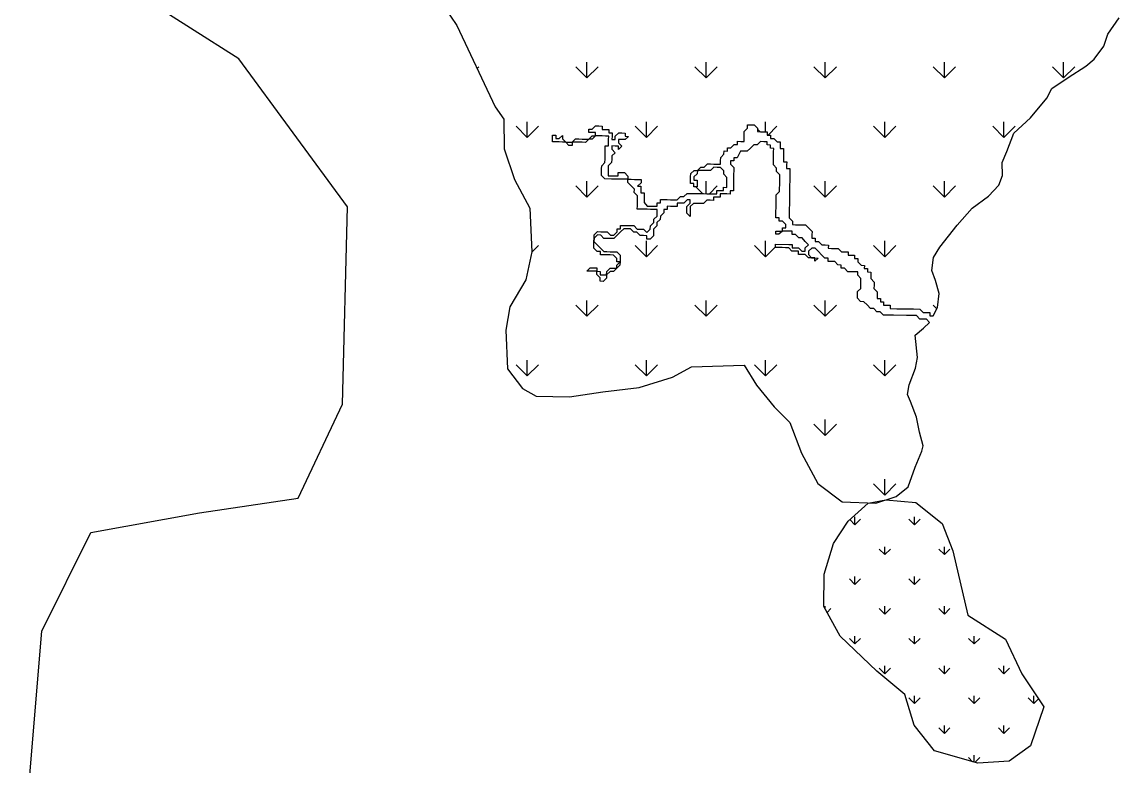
# Model space of a CAD drawing. Header units: metres. Extents: x 266585 to 279238, y 2117616 to 2127268.
# Drawn here: x 266787 to 268110, y 2124186 to 2125083 of the extents above; entities that cross this region are included whole.
import ezdxf

# ---------------------------------------------------------------- set-up
doc = ezdxf.new("R2010")
doc.units = ezdxf.units.M
doc.layers.add('MANGROOVES', color=112, linetype='Continuous')
doc.layers.add('village', color=3, linetype='Continuous')

msp = doc.modelspace()

# ---------------------------------------------------------------- linework, layer by layer
at = {"layer": 'MANGROOVES'}
for p, q in [((267269.1, 2125141.5), (267311.1, 2125079.1)), ((268096.3, 2125068.7), (268109.6, 2125088.5)), ((267311.1, 2125079.1), (267357.4, 2124981.3)), ((268091.3, 2125054.2), (268096.3, 2125068.7)), ((268079.8, 2125038.4), (268091.3, 2125054.2)), ((268048.3, 2125016.4), (268069.4, 2125030.3)), ((268069.4, 2125030.3), (268079.8, 2125038.4)), ((268028.4, 2125003.1), (268048.3, 2125016.4)), ((268022.5, 2124991.7), (268028.4, 2125003.1)), ((268002.8, 2124967.7), (268022.5, 2124991.7)), ((267357.4, 2124981.3), (267368, 2124966.4)), ((267368, 2124966.4), (267368.4, 2124930.4)), ((267982.7, 2124949.5), (268002.8, 2124967.7)), ((267470.5, 2124950.2), (267470.5, 2124954.2)), ((267470.5, 2124954.2), (267474.5, 2124954.1)), ((267474.4, 2124950.1), (267470.5, 2124950.2)), ((267478.4, 2124950.1), (267474.4, 2124950.1)), ((267474.5, 2124954.1), (267478.5, 2124958)), ((267478.4, 2124946.1), (267478.4, 2124950.1)), ((267478.5, 2124958), (267482.5, 2124958)), ((267482.5, 2124958), (267486.5, 2124957.9)), ((267486.5, 2124957.9), (267486.4, 2124953.9)), ((267486.4, 2124953.9), (267490.4, 2124953.9)), ((267490.4, 2124953.9), (267494.4, 2124953.8)), ((267494.4, 2124953.8), (267494.3, 2124949.8)), ((267494.3, 2124949.8), (267498.3, 2124949.8)), ((267498.3, 2124949.8), (267498.3, 2124945.8)), ((267502.2, 2124945.7), (267506.3, 2124949.7)), ((267506.3, 2124949.7), (267510.3, 2124949.6)), ((267510.3, 2124949.6), (267514.2, 2124949.5)), ((267514.2, 2124949.5), (267514.2, 2124945.6)), ((267657.5, 2124943.5), (267657.6, 2124947.5)), ((267657.6, 2124951.4), (267661.7, 2124955.4)), ((267657.6, 2124947.5), (267657.6, 2124951.4)), ((267661.7, 2124955.4), (267661.7, 2124959.3)), ((267661.7, 2124959.3), (267665.7, 2124959.3)), ((267665.7, 2124959.3), (267669.7, 2124959.2)), ((267669.7, 2124959.2), (267673.6, 2124955.2)), ((267673.6, 2124955.2), (267673.6, 2124951.2)), ((267673.6, 2124951.2), (267677.5, 2124951.1)), ((267677.5, 2124951.1), (267681.5, 2124951.1)), ((267681.5, 2124951.1), (267685.5, 2124951)), ((267685.5, 2124951), (267685.4, 2124947)), ((267974.4, 2124927.4), (267982.7, 2124949.5)), ((267426.5, 2124942.9), (267426.6, 2124946.8)), ((267426.5, 2124938.9), (267426.5, 2124942.9)), ((267430.5, 2124938.8), (267426.5, 2124938.9)), ((267426.6, 2124946.8), (267430.6, 2124946.8)), ((267430.6, 2124946.8), (267430.5, 2124942.8)), ((267430.5, 2124942.8), (267434.5, 2124942.8)), ((267434.5, 2124938.8), (267430.5, 2124938.8)), ((267434.5, 2124942.8), (267438.5, 2124946.7)), ((267438.4, 2124938.7), (267434.5, 2124938.8)), ((267442.4, 2124938.7), (267438.4, 2124938.7)), ((267438.5, 2124946.7), (267438.5, 2124942.7)), ((267438.5, 2124942.7), (267442.4, 2124938.7)), ((267446.3, 2124934.6), (267442.4, 2124938.7)), ((267442.4, 2124938.7), (267446.4, 2124938.6)), ((267450.3, 2124934.6), (267446.3, 2124934.6)), ((267446.4, 2124938.6), (267450.4, 2124938.5)), ((267450.4, 2124938.5), (267450.3, 2124934.6)), ((267450.4, 2124938.5), (267454.4, 2124942.5)), ((267454.4, 2124938.5), (267450.4, 2124938.5)), ((267454.4, 2124942.5), (267458.4, 2124942.4)), ((267458.3, 2124938.4), (267454.4, 2124938.5)), ((267462.3, 2124938.4), (267458.3, 2124938.4)), ((267458.4, 2124942.4), (267462.4, 2124942.3)), ((267466.3, 2124938.3), (267462.3, 2124938.4)), ((267462.4, 2124942.3), (267466.4, 2124942.3)), ((267470.3, 2124942.2), (267466.3, 2124938.3)), ((267466.4, 2124942.3), (267470.3, 2124942.2)), ((267470.3, 2124942.2), (267474.4, 2124946.2)), ((267474.3, 2124942.2), (267470.3, 2124942.2)), ((267478.4, 2124946.1), (267474.3, 2124942.2)), ((267474.4, 2124946.2), (267478.4, 2124946.1)), ((267482.3, 2124946), (267478.4, 2124946.1)), ((267486.3, 2124946), (267482.3, 2124946)), ((267490.3, 2124945.9), (267486.3, 2124946)), ((267494.3, 2124945.9), (267490.3, 2124945.9)), ((267494.1, 2124933.9), (267494.2, 2124937.9)), ((267494.2, 2124941.9), (267494.3, 2124945.9)), ((267494.2, 2124937.9), (267494.2, 2124941.9)), ((267498.3, 2124945.8), (267498.2, 2124941.8)), ((267498.2, 2124941.8), (267502.2, 2124941.8)), ((267502.2, 2124941.8), (267502.2, 2124945.7)), ((267506.2, 2124941.7), (267506.1, 2124937.7)), ((267506.1, 2124937.7), (267510, 2124933.7)), ((267510.2, 2124941.6), (267506.2, 2124941.7)), ((267514.1, 2124941.6), (267510.2, 2124941.6)), ((267518.2, 2124945.5), (267514.1, 2124941.6)), ((267514.2, 2124945.6), (267518.2, 2124945.5)), ((267641.4, 2124931.8), (267645.4, 2124935.7)), ((267645.4, 2124935.7), (267649.4, 2124935.6)), ((267649.4, 2124935.6), (267649.5, 2124939.6)), ((267649.5, 2124939.6), (267653.5, 2124939.5)), ((267653.5, 2124939.5), (267657.5, 2124939.5)), ((267657.5, 2124939.5), (267657.5, 2124943.5)), ((267669.3, 2124935.3), (267665.3, 2124931.4)), ((267673.3, 2124935.3), (267669.3, 2124935.3)), ((267677.4, 2124939.2), (267673.3, 2124935.3)), ((267681.3, 2124939.1), (267677.4, 2124939.2)), ((267685.3, 2124939.1), (267681.3, 2124939.1)), ((267685.3, 2124935.1), (267685.3, 2124939.1)), ((267689.2, 2124935), (267685.3, 2124935.1)), ((267685.4, 2124947), (267689.4, 2124947)), ((267689.2, 2124931.1), (267689.2, 2124935)), ((267689.4, 2124947), (267689.4, 2124943)), ((267689.4, 2124943), (267693.3, 2124942.9)), ((267693.3, 2124942.9), (267697.3, 2124938.9)), ((267697.3, 2124938.9), (267701.2, 2124938.9)), ((267701.2, 2124934.9), (267701.1, 2124930.9)), ((267701.2, 2124938.9), (267701.2, 2124934.9)), ((267368.4, 2124930.4), (267380.5, 2124893.5)), ((267489.9, 2124918), (267490, 2124922)), ((267490, 2124926), (267490.1, 2124930)), ((267490, 2124922), (267490, 2124926)), ((267490.1, 2124930), (267490.1, 2124934)), ((267490.1, 2124934), (267494.1, 2124933.9)), ((267502, 2124925.8), (267497.9, 2124921.9)), ((267497.9, 2124921.9), (267497.9, 2124917.9)), ((267498.1, 2124933.9), (267498, 2124929.9)), ((267498, 2124929.9), (267502, 2124925.8)), ((267502.1, 2124933.8), (267498.1, 2124933.9)), ((267506.1, 2124933.7), (267502.1, 2124933.8)), ((267510, 2124933.7), (267506, 2124929.8)), ((267506, 2124929.8), (267506.1, 2124933.7)), ((267629.3, 2124920), (267633.3, 2124923.9)), ((267633.3, 2124923.9), (267633.4, 2124927.9)), ((267633.4, 2124927.9), (267637.4, 2124927.8)), ((267637.4, 2124927.8), (267637.4, 2124931.8)), ((267637.4, 2124931.8), (267641.4, 2124931.8)), ((267653.3, 2124927.6), (267649.2, 2124919.7)), ((267657.3, 2124927.5), (267653.3, 2124927.6)), ((267661.3, 2124927.5), (267657.3, 2124927.5)), ((267665.3, 2124931.4), (267661.3, 2124927.5)), ((267693.2, 2124931), (267689.2, 2124931.1)), ((267692.9, 2124915.1), (267693, 2124923)), ((267693, 2124923), (267693.1, 2124927)), ((267693.1, 2124927), (267693.2, 2124931)), ((267701.1, 2124930.9), (267705.1, 2124930.8)), ((267705, 2124922.9), (267704.9, 2124918.9)), ((267705.1, 2124930.8), (267705, 2124926.8)), ((267705, 2124926.8), (267705, 2124922.9)), ((267968.7, 2124914), (267974.4, 2124927.4)), ((267485.7, 2124906.2), (267485.8, 2124910.1)), ((267485.8, 2124910.1), (267489.8, 2124914.1)), ((267489.8, 2124914.1), (267489.9, 2124918)), ((267493.8, 2124910), (267493.7, 2124906)), ((267497.8, 2124913.9), (267493.8, 2124910)), ((267497.9, 2124917.9), (267497.8, 2124913.9)), ((267601.2, 2124904.5), (267605.2, 2124908.4)), ((267605.2, 2124908.4), (267609.2, 2124908.3)), ((267609.2, 2124908.3), (267613.3, 2124912.3)), ((267613.3, 2124912.3), (267617.2, 2124912.2)), ((267621.2, 2124908.2), (267617.1, 2124904.2)), ((267617.2, 2124912.2), (267621.2, 2124912.1)), ((267621.2, 2124912.1), (267625.2, 2124912.1)), ((267625.1, 2124908.1), (267621.2, 2124908.2)), ((267629.1, 2124908), (267625.1, 2124908.1)), ((267625.2, 2124912.1), (267629.2, 2124912)), ((267633, 2124904), (267629.1, 2124908)), ((267629.2, 2124916), (267629.3, 2124920)), ((267629.2, 2124912), (267629.2, 2124916)), ((267641.2, 2124915.8), (267641.1, 2124911.9)), ((267641.1, 2124911.9), (267645, 2124907.8)), ((267645.2, 2124915.8), (267641.2, 2124915.8)), ((267645, 2124907.8), (267645, 2124903.8)), ((267649.2, 2124919.7), (267645.2, 2124919.8)), ((267645.2, 2124919.8), (267645.2, 2124915.8)), ((267692.9, 2124911.1), (267692.9, 2124915.1)), ((267696.8, 2124907.1), (267692.9, 2124911.1)), ((267704.9, 2124918.9), (267704.9, 2124914.9)), ((267704.9, 2124914.9), (267708.9, 2124914.8)), ((267708.8, 2124910.9), (267708.7, 2124906.9)), ((267708.9, 2124914.8), (267708.8, 2124910.9)), ((267969, 2124898.3), (267968.7, 2124914)), ((267485.6, 2124898.2), (267485.7, 2124902.2)), ((267489.5, 2124894.2), (267485.6, 2124898.2)), ((267485.7, 2124902.2), (267485.7, 2124906.2)), ((267493.7, 2124906), (267493.6, 2124902.1)), ((267493.6, 2124902.1), (267493.6, 2124898.1)), ((267493.6, 2124898.1), (267497.6, 2124898)), ((267497.6, 2124898), (267501.5, 2124898)), ((267501.5, 2124898), (267505.5, 2124897.9)), ((267505.5, 2124897.9), (267505.6, 2124901.9)), ((267505.6, 2124901.9), (267509.6, 2124901.8)), ((267509.6, 2124901.8), (267513.5, 2124901.8)), ((267513.5, 2124901.8), (267517.5, 2124897.7)), ((267517.5, 2124897.7), (267517.4, 2124893.7)), ((267593.1, 2124896.6), (267593.2, 2124900.6)), ((267593.1, 2124892.6), (267593.1, 2124896.6)), ((267593.2, 2124900.6), (267597.2, 2124904.5)), ((267597.1, 2124896.6), (267597, 2124892.6)), ((267601.1, 2124900.5), (267597.1, 2124896.6)), ((267597.2, 2124904.5), (267601.2, 2124904.5)), ((267601.2, 2124904.5), (267601.1, 2124900.5)), ((267605.2, 2124904.4), (267601.2, 2124904.5)), ((267609.2, 2124904.4), (267605.2, 2124904.4)), ((267613.1, 2124904.3), (267609.2, 2124904.4)), ((267617.1, 2124904.2), (267613.1, 2124904.3)), ((267633, 2124900), (267633, 2124904)), ((267636.9, 2124896), (267633, 2124900)), ((267636.8, 2124892), (267636.9, 2124896)), ((267644.9, 2124895.9), (267644.8, 2124891.9)), ((267645, 2124903.8), (267644.9, 2124899.8)), ((267644.9, 2124899.8), (267644.9, 2124895.9)), ((267696.7, 2124903.1), (267696.8, 2124907.1)), ((267700.7, 2124899), (267696.7, 2124903.1)), ((267700.5, 2124891.1), (267700.6, 2124895.1)), ((267700.6, 2124895.1), (267700.7, 2124899)), ((267708.7, 2124906.9), (267712.7, 2124906.8)), ((267712.6, 2124898.9), (267712.5, 2124894.9)), ((267712.5, 2124894.9), (267712.5, 2124890.9)), ((267712.7, 2124902.8), (267712.6, 2124898.9)), ((267712.7, 2124906.8), (267712.7, 2124902.8)), ((267964.7, 2124886.6), (267969, 2124898.3)), ((267380.5, 2124893.5), (267399.2, 2124859.1)), ((267497.5, 2124894), (267489.5, 2124894.2)), ((267501.5, 2124894), (267497.5, 2124894)), ((267505.5, 2124893.9), (267501.5, 2124894)), ((267509.5, 2124893.9), (267505.5, 2124893.9)), ((267513.4, 2124893.8), (267509.5, 2124893.9)), ((267517.4, 2124893.7), (267513.4, 2124893.8)), ((267517.4, 2124889.8), (267517.4, 2124893.7)), ((267517.4, 2124893.7), (267521.4, 2124893.7)), ((267521.3, 2124885.7), (267517.4, 2124889.8)), ((267525.2, 2124881.7), (267521.3, 2124885.7)), ((267521.4, 2124893.7), (267525.4, 2124893.6)), ((267525.1, 2124877.7), (267525.2, 2124881.7)), ((267525.4, 2124893.6), (267529.4, 2124893.6)), ((267533.3, 2124889.5), (267529.2, 2124885.6)), ((267529.2, 2124885.6), (267533.2, 2124885.6)), ((267529.4, 2124893.6), (267533.3, 2124893.5)), ((267533.2, 2124881.6), (267533.1, 2124877.6)), ((267533.2, 2124885.6), (267533.2, 2124881.6)), ((267533.3, 2124893.5), (267533.3, 2124889.5)), ((267593, 2124888.7), (267593.1, 2124892.6)), ((267597, 2124888.6), (267593, 2124888.7)), ((267596.9, 2124884.6), (267597, 2124888.6)), ((267600.9, 2124884.6), (267596.9, 2124884.6)), ((267597, 2124892.6), (267601, 2124892.5)), ((267601, 2124888.5), (267600.9, 2124884.6)), ((267601, 2124892.5), (267601, 2124888.5)), ((267632.7, 2124880.1), (267632.7, 2124884.1)), ((267632.7, 2124884.1), (267636.7, 2124884)), ((267636.7, 2124884), (267636.8, 2124888)), ((267636.8, 2124888), (267636.8, 2124892)), ((267644.7, 2124883.9), (267644.6, 2124879.9)), ((267644.8, 2124887.9), (267644.7, 2124883.9)), ((267644.8, 2124891.9), (267644.8, 2124887.9)), ((267700.4, 2124883.1), (267700.5, 2124887.1)), ((267700.4, 2124879.1), (267700.4, 2124883.1)), ((267700.5, 2124887.1), (267700.5, 2124891.1)), ((267712.4, 2124886.9), (267712.3, 2124879)), ((267712.5, 2124890.9), (267712.4, 2124886.9)), ((267952.4, 2124873.2), (267964.7, 2124886.6)), ((267529.1, 2124873.7), (267525.1, 2124877.7)), ((267529, 2124869.7), (267529.1, 2124873.7)), ((267529, 2124865.7), (267529, 2124869.7)), ((267533.1, 2124877.6), (267537.1, 2124877.5)), ((267537, 2124869.6), (267536.9, 2124865.6)), ((267537.1, 2124877.5), (267537, 2124873.5)), ((267537, 2124873.5), (267537, 2124869.6)), ((267556.8, 2124865.3), (267556.9, 2124869.3)), ((267556.9, 2124869.3), (267560.9, 2124869.2)), ((267560.9, 2124869.2), (267564.8, 2124869.2)), ((267564.8, 2124869.2), (267568.8, 2124869.1)), ((267568.8, 2124869.1), (267572.8, 2124869)), ((267572.8, 2124869), (267576.8, 2124869)), ((267576.8, 2124869), (267580.8, 2124872.9)), ((267580.8, 2124872.9), (267584.8, 2124872.8)), ((267588.7, 2124868.8), (267584.7, 2124864.9)), ((267584.8, 2124872.8), (267588.8, 2124876.8)), ((267592.7, 2124868.8), (267588.7, 2124868.8)), ((267588.8, 2124876.8), (267592.8, 2124876.7)), ((267592.6, 2124864.8), (267592.7, 2124868.8)), ((267592.8, 2124876.7), (267596.8, 2124876.7)), ((267596.8, 2124876.7), (267600.8, 2124876.6)), ((267600.8, 2124876.6), (267604.8, 2124876.5)), ((267604.8, 2124876.5), (267608.7, 2124876.5)), ((267612.6, 2124868.5), (267608.6, 2124864.5)), ((267608.7, 2124876.5), (267612.7, 2124876.4)), ((267616.6, 2124868.4), (267612.6, 2124868.5)), ((267612.7, 2124876.4), (267616.7, 2124876.4)), ((267620.6, 2124868.3), (267616.6, 2124868.4)), ((267616.7, 2124876.4), (267620.7, 2124876.3)), ((267624.6, 2124872.3), (267620.6, 2124872.3)), ((267620.6, 2124872.3), (267620.6, 2124868.3)), ((267620.7, 2124876.3), (267624.7, 2124876.2)), ((267628.6, 2124872.2), (267624.6, 2124872.3)), ((267624.7, 2124876.2), (267624.7, 2124880.2)), ((267624.7, 2124880.2), (267628.7, 2124880.2)), ((267628.7, 2124876.2), (267628.6, 2124872.2)), ((267628.7, 2124880.2), (267632.7, 2124880.1)), ((267632.6, 2124876.1), (267628.7, 2124876.2)), ((267636.6, 2124876.1), (267632.6, 2124876.1)), ((267640.6, 2124876), (267636.6, 2124876.1)), ((267640.7, 2124880), (267640.6, 2124876)), ((267644.6, 2124879.9), (267640.7, 2124880)), ((267696.2, 2124867.2), (267696.3, 2124871.2)), ((267696.3, 2124875.2), (267700.4, 2124879.1)), ((267696.3, 2124871.2), (267696.3, 2124875.2)), ((267712.3, 2124875), (267712.1, 2124867)), ((267712.3, 2124879), (267712.3, 2124875)), ((267932.5, 2124859.1), (267952.4, 2124873.2)), ((267399.2, 2124859.1), (267401.7, 2124806.3)), ((267528.8, 2124857.7), (267528.9, 2124861.7)), ((267532.8, 2124857.7), (267528.8, 2124857.7)), ((267528.9, 2124861.7), (267529, 2124865.7)), ((267536.8, 2124857.6), (267532.8, 2124857.7)), ((267540.8, 2124857.6), (267536.8, 2124857.6)), ((267536.9, 2124865.6), (267540.8, 2124861.5)), ((267540.8, 2124861.5), (267544.8, 2124861.5)), ((267544.8, 2124857.5), (267540.8, 2124857.6)), ((267544.8, 2124861.5), (267548.8, 2124861.4)), ((267548.7, 2124857.4), (267544.8, 2124857.5)), ((267552.7, 2124857.4), (267548.7, 2124857.4)), ((267548.8, 2124861.4), (267552.8, 2124861.4)), ((267552.7, 2124853.4), (267552.7, 2124857.4)), ((267552.8, 2124861.4), (267552.8, 2124865.4)), ((267552.8, 2124865.4), (267556.8, 2124865.3)), ((267560.7, 2124857.3), (267560.6, 2124853.3)), ((267564.7, 2124857.2), (267560.7, 2124857.3)), ((267568.7, 2124861.1), (267564.7, 2124861.2)), ((267564.7, 2124861.2), (267564.7, 2124857.2)), ((267572.7, 2124861.1), (267568.7, 2124861.1)), ((267576.7, 2124861), (267572.7, 2124861.1)), ((267580.7, 2124864.9), (267576.7, 2124865)), ((267576.7, 2124865), (267576.7, 2124861)), ((267584.7, 2124864.9), (267580.7, 2124864.9)), ((267588.5, 2124852.9), (267588.6, 2124856.9)), ((267588.6, 2124860.8), (267592.6, 2124864.8)), ((267588.6, 2124856.9), (267588.6, 2124860.8)), ((267592.6, 2124860.8), (267592.5, 2124856.8)), ((267592.5, 2124856.8), (267592.5, 2124852.8)), ((267596.6, 2124864.7), (267592.6, 2124860.8)), ((267600.6, 2124864.7), (267596.6, 2124864.7)), ((267604.6, 2124864.6), (267600.6, 2124864.7)), ((267608.6, 2124864.5), (267604.6, 2124864.6)), ((267696, 2124855.3), (267696.1, 2124859.3)), ((267696, 2124851.3), (267696, 2124855.3)), ((267696.1, 2124859.3), (267696.2, 2124863.3)), ((267696.2, 2124863.3), (267696.2, 2124867.2)), ((267712, 2124855.1), (267711.9, 2124851.1)), ((267712.1, 2124863), (267712, 2124859)), ((267712, 2124859), (267712, 2124855.1)), ((267712.1, 2124867), (267712.1, 2124863)), ((267914.3, 2124838.6), (267932.5, 2124859.1)), ((267548.5, 2124841.5), (267548.6, 2124845.5)), ((267548.6, 2124845.5), (267552.6, 2124849.4)), ((267556.5, 2124845.4), (267552.5, 2124841.5)), ((267552.6, 2124849.4), (267552.7, 2124853.4)), ((267556.6, 2124849.4), (267556.5, 2124845.4)), ((267560.6, 2124853.3), (267556.6, 2124849.4)), ((267592.4, 2124848.8), (267588.5, 2124852.9)), ((267592.5, 2124852.8), (267592.4, 2124848.8)), ((267695.9, 2124847.3), (267696, 2124851.3)), ((267699.9, 2124847.3), (267695.9, 2124847.3)), ((267699.8, 2124843.3), (267699.9, 2124847.3)), ((267703.8, 2124843.2), (267699.8, 2124843.3)), ((267707.8, 2124839.2), (267703.8, 2124843.2)), ((267711.9, 2124851.1), (267711.8, 2124847.1)), ((267711.8, 2124847.1), (267715.8, 2124843.1)), ((267715.8, 2124843.1), (267715.7, 2124839.1)), ((267476.6, 2124826.6), (267480.7, 2124830.6)), ((267480.7, 2124830.6), (267484.6, 2124830.5)), ((267484.6, 2124830.5), (267488.6, 2124830.4)), ((267488.6, 2124830.4), (267492.6, 2124830.4)), ((267492.6, 2124830.4), (267496.5, 2124826.3)), ((267500.5, 2124826.3), (267504.5, 2124830.2)), ((267504.5, 2124830.2), (267504.6, 2124834.2)), ((267508.5, 2124830.2), (267504.5, 2124826.2)), ((267504.6, 2124834.2), (267508.6, 2124834.1)), ((267512.6, 2124834.1), (267508.5, 2124830.2)), ((267508.6, 2124834.1), (267508.6, 2124838.1)), ((267508.6, 2124838.1), (267512.6, 2124838.1)), ((267512.6, 2124838.1), (267516.6, 2124838)), ((267516.5, 2124834), (267512.6, 2124834.1)), ((267520.5, 2124834), (267516.5, 2124834)), ((267516.6, 2124838), (267520.6, 2124837.9)), ((267524.4, 2124829.9), (267520.5, 2124834)), ((267520.6, 2124837.9), (267524.6, 2124837.9)), ((267528.4, 2124829.9), (267524.4, 2124829.9)), ((267524.6, 2124837.9), (267528.5, 2124833.8)), ((267532.3, 2124825.8), (267528.4, 2124829.9)), ((267528.5, 2124833.8), (267532.5, 2124833.8)), ((267532.5, 2124833.8), (267536.4, 2124833.7)), ((267536.4, 2124833.7), (267540.4, 2124829.7)), ((267540.4, 2124829.7), (267544.4, 2124833.6)), ((267544.4, 2124833.6), (267544.5, 2124837.6)), ((267544.5, 2124837.6), (267548.5, 2124841.5)), ((267548.4, 2124833.6), (267548.3, 2124829.6)), ((267548.3, 2124829.6), (267548.3, 2124825.6)), ((267552.4, 2124837.5), (267548.4, 2124833.6)), ((267552.5, 2124841.5), (267552.4, 2124837.5)), ((267695.6, 2124827.4), (267695.7, 2124831.4)), ((267695.7, 2124831.4), (267699.7, 2124831.3)), ((267703.7, 2124831.3), (267699.6, 2124827.4)), ((267699.7, 2124831.3), (267703.7, 2124831.3)), ((267703.7, 2124831.3), (267703.7, 2124835.3)), ((267703.7, 2124835.3), (267707.7, 2124835.2)), ((267707.6, 2124831.2), (267703.7, 2124831.3)), ((267711.6, 2124831.2), (267707.6, 2124831.2)), ((267707.7, 2124835.2), (267707.8, 2124839.2)), ((267715.6, 2124831.1), (267711.6, 2124831.2)), ((267715.5, 2124827.1), (267715.6, 2124831.1)), ((267715.7, 2124839.1), (267719.7, 2124839)), ((267719.7, 2124839), (267723.7, 2124839)), ((267723.7, 2124839), (267727.7, 2124838.9)), ((267727.7, 2124838.9), (267731.6, 2124838.8)), ((267731.6, 2124838.8), (267735.6, 2124834.8)), ((267735.6, 2124834.8), (267739.5, 2124830.8)), ((267739.5, 2124830.8), (267739.4, 2124826.8)), ((267893.5, 2124811.8), (267914.3, 2124838.6)), ((267476.4, 2124814.7), (267476.5, 2124818.7)), ((267476.6, 2124822.7), (267476.5, 2124818.7)), ((267476.5, 2124818.7), (267476.6, 2124822.7)), ((267476.5, 2124818.7), (267480.4, 2124814.6)), ((267480.6, 2124826.6), (267476.6, 2124822.7)), ((267476.6, 2124822.7), (267476.6, 2124826.6)), ((267484.6, 2124826.5), (267480.6, 2124826.6)), ((267488.5, 2124822.5), (267484.6, 2124826.5)), ((267492.5, 2124822.4), (267488.5, 2124822.5)), ((267496.5, 2124822.4), (267492.5, 2124822.4)), ((267496.5, 2124826.3), (267500.5, 2124826.3)), ((267500.4, 2124822.3), (267496.5, 2124822.4)), ((267504.5, 2124826.2), (267500.4, 2124822.3)), ((267536.3, 2124825.8), (267532.3, 2124825.8)), ((267540.3, 2124825.7), (267536.3, 2124825.8)), ((267540.3, 2124821.7), (267540.3, 2124825.7)), ((267544.2, 2124821.7), (267540.3, 2124821.7)), ((267548.3, 2124825.6), (267544.2, 2124821.7)), ((267695.4, 2124811.5), (267695.5, 2124815.5)), ((267695.5, 2124815.5), (267711.4, 2124815.2)), ((267699.6, 2124827.4), (267695.6, 2124827.4)), ((267711.4, 2124815.2), (267715.4, 2124815.2)), ((267715.4, 2124815.2), (267715.3, 2124811.2)), ((267719.5, 2124827.1), (267715.5, 2124827.1)), ((267723.4, 2124823), (267719.5, 2124827.1)), ((267727.4, 2124823), (267723.4, 2124823)), ((267731.3, 2124818.9), (267727.4, 2124823)), ((267735.3, 2124814.9), (267731.3, 2124818.9)), ((267739.4, 2124826.8), (267739.4, 2124822.8)), ((267739.4, 2124822.8), (267743.3, 2124822.7)), ((267743.3, 2124822.7), (267743.3, 2124818.8)), ((267743.3, 2124818.8), (267747.3, 2124818.7)), ((267747.3, 2124818.7), (267751.2, 2124814.7)), ((267401.7, 2124806.3), (267394.3, 2124772.5)), ((267476.4, 2124810.7), (267476.4, 2124814.7)), ((267480.3, 2124806.7), (267476.4, 2124810.7)), ((267484.3, 2124806.6), (267480.3, 2124806.7)), ((267480.4, 2124814.6), (267484.3, 2124810.6)), ((267484.2, 2124802.6), (267484.3, 2124806.6)), ((267488.2, 2124802.6), (267484.2, 2124802.6)), ((267484.3, 2124810.6), (267488.3, 2124806.6)), ((267492.2, 2124802.5), (267488.2, 2124802.6)), ((267488.3, 2124806.6), (267492.2, 2124806.5)), ((267492.2, 2124806.5), (267496.2, 2124806.4)), ((267496.2, 2124802.5), (267492.2, 2124802.5)), ((267496.2, 2124806.4), (267500.2, 2124806.4)), ((267500.2, 2124802.4), (267496.2, 2124802.5)), ((267500.2, 2124806.4), (267504.2, 2124806.3)), ((267504.1, 2124798.4), (267500.2, 2124802.4)), ((267504.2, 2124806.3), (267508.1, 2124802.3)), ((267508.1, 2124802.3), (267508.1, 2124798.3)), ((267699.4, 2124811.4), (267695.4, 2124811.5)), ((267703.4, 2124811.4), (267699.4, 2124811.4)), ((267707.3, 2124811.3), (267703.4, 2124811.4)), ((267711.3, 2124811.3), (267707.3, 2124811.3)), ((267715.2, 2124807.2), (267711.3, 2124811.3)), ((267719.2, 2124807.2), (267715.2, 2124807.2)), ((267715.3, 2124811.2), (267719.3, 2124811.1)), ((267723.2, 2124807.1), (267719.2, 2124807.2)), ((267719.3, 2124811.1), (267723.3, 2124811.1)), ((267723.2, 2124803.1), (267723.2, 2124807.1)), ((267727.1, 2124803.1), (267723.2, 2124803.1)), ((267723.3, 2124811.1), (267727.2, 2124807)), ((267731.1, 2124803), (267727.1, 2124803.1)), ((267727.2, 2124807), (267731.2, 2124807)), ((267735, 2124799), (267731.1, 2124803)), ((267731.2, 2124811), (267735.3, 2124814.9)), ((267731.2, 2124807), (267731.2, 2124811)), ((267735.2, 2124806.9), (267735.1, 2124802.9)), ((267735.1, 2124802.9), (267739, 2124798.9)), ((267739.2, 2124810.9), (267735.2, 2124806.9)), ((267743.2, 2124810.8), (267739.2, 2124810.9)), ((267747.1, 2124806.8), (267743.2, 2124810.8)), ((267751, 2124802.7), (267747.1, 2124806.8)), ((267754.9, 2124798.7), (267751, 2124802.7)), ((267751.2, 2124814.7), (267755.2, 2124814.6)), ((267755.2, 2124814.6), (267759.2, 2124814.5)), ((267759.2, 2124814.5), (267759.1, 2124810.6)), ((267759.1, 2124810.6), (267763.1, 2124810.5)), ((267763.1, 2124810.5), (267767.1, 2124810.4)), ((267767.1, 2124810.4), (267771, 2124810.4)), ((267771, 2124810.4), (267775, 2124806.3)), ((267775, 2124806.3), (267778.9, 2124806.3)), ((267778.9, 2124806.3), (267782.9, 2124806.2)), ((267782.9, 2124806.2), (267782.9, 2124802.3)), ((267782.9, 2124802.3), (267786.8, 2124802.2)), ((267786.8, 2124802.2), (267790.8, 2124802.1)), ((267790.8, 2124802.1), (267790.8, 2124798.2)), ((267885.9, 2124799.4), (267893.5, 2124811.8)), ((267503.9, 2124786.4), (267504, 2124790.4)), ((267507.9, 2124790.3), (267503.9, 2124786.4)), ((267504, 2124794.4), (267504.1, 2124798.4)), ((267508, 2124794.3), (267504, 2124794.4)), ((267504, 2124790.4), (267508, 2124794.3)), ((267508, 2124794.3), (267507.9, 2124790.3)), ((267508.1, 2124798.3), (267508, 2124794.3)), ((267739, 2124798.9), (267735, 2124799)), ((267739, 2124798.9), (267743, 2124798.9)), ((267743, 2124798.9), (267739, 2124798.9)), ((267742.9, 2124794.9), (267743, 2124798.9)), ((267747, 2124798.8), (267742.9, 2124794.9)), ((267743, 2124798.9), (267747, 2124798.8)), ((267758.9, 2124798.6), (267754.9, 2124798.7)), ((267758.9, 2124794.6), (267758.9, 2124798.6)), ((267762.8, 2124794.6), (267758.9, 2124794.6)), ((267766.8, 2124794.5), (267762.8, 2124794.6)), ((267770.7, 2124790.5), (267766.8, 2124794.5)), ((267774.7, 2124790.4), (267770.7, 2124790.5)), ((267774.7, 2124786.4), (267774.7, 2124790.4)), ((267790.8, 2124798.2), (267794.8, 2124798.1)), ((267794.8, 2124798.1), (267794.7, 2124794.1)), ((267794.7, 2124794.1), (267798.6, 2124790.1)), ((267798.6, 2124790.1), (267802.6, 2124790)), ((267802.6, 2124790), (267802.5, 2124786)), ((267884, 2124783.9), (267885.9, 2124799.4)), ((267468, 2124783), (267472.1, 2124786.9)), ((267472, 2124782.9), (267468, 2124783)), ((267476, 2124782.8), (267472, 2124782.9)), ((267472.1, 2124786.9), (267476, 2124786.8)), ((267476, 2124786.8), (267480, 2124786.8)), ((267480, 2124782.8), (267476, 2124782.8)), ((267479.9, 2124778.8), (267480, 2124782.8)), ((267483.8, 2124774.8), (267479.9, 2124778.8)), ((267480, 2124786.8), (267480, 2124782.8)), ((267480, 2124782.8), (267483.9, 2124782.7)), ((267483.9, 2124782.7), (267483.9, 2124778.7)), ((267483.9, 2124778.7), (267487.9, 2124778.7)), ((267487.9, 2124778.7), (267491.8, 2124778.6)), ((267495.9, 2124782.6), (267491.8, 2124778.6)), ((267491.8, 2124778.6), (267491.9, 2124782.6)), ((267491.8, 2124778.6), (267491.8, 2124774.6)), ((267491.9, 2124782.6), (267495.9, 2124786.5)), ((267495.9, 2124786.5), (267499.9, 2124786.5)), ((267499.9, 2124782.5), (267495.9, 2124782.6)), ((267499.9, 2124786.5), (267503.9, 2124786.4)), ((267503.9, 2124786.4), (267499.9, 2124782.5)), ((267778.7, 2124786.4), (267774.7, 2124786.4)), ((267782.6, 2124782.3), (267778.7, 2124786.4)), ((267786.6, 2124782.3), (267782.6, 2124782.3)), ((267790.5, 2124782.2), (267786.6, 2124782.3)), ((267794.5, 2124782.2), (267790.5, 2124782.2)), ((267794.5, 2124778.2), (267794.5, 2124782.2)), ((267798.4, 2124774.1), (267794.5, 2124778.2)), ((267802.5, 2124786), (267806.5, 2124786)), ((267806.5, 2124786), (267806.5, 2124782)), ((267806.5, 2124782), (267810.4, 2124781.9)), ((267810.4, 2124778), (267810.3, 2124774)), ((267810.4, 2124781.9), (267810.4, 2124778)), ((267888.5, 2124771.6), (267884, 2124783.9)), ((267394.3, 2124772.5), (267375.1, 2124740.1)), ((267483.8, 2124770.8), (267483.8, 2124774.8)), ((267487.7, 2124770.7), (267483.8, 2124770.8)), ((267491.8, 2124774.6), (267487.7, 2124770.7)), ((267794.2, 2124758.3), (267798.2, 2124762.2)), ((267798.2, 2124762.2), (267798.3, 2124766.2)), ((267798.3, 2124770.2), (267798.4, 2124774.1)), ((267798.3, 2124766.2), (267798.3, 2124770.2)), ((267810.3, 2124774), (267814.2, 2124769.9)), ((267814.2, 2124765.9), (267814.1, 2124762)), ((267814.2, 2124769.9), (267814.2, 2124765.9)), ((267892.7, 2124756), (267888.5, 2124771.6)), ((267794.1, 2124754.3), (267794.2, 2124758.3)), ((267794.1, 2124750.3), (267794.1, 2124754.3)), ((267798, 2124746.3), (267794.1, 2124750.3)), ((267814.1, 2124762), (267818.1, 2124757.9)), ((267818, 2124753.9), (267817.9, 2124750)), ((267817.9, 2124750), (267821.9, 2124749.9)), ((267818.1, 2124757.9), (267818, 2124753.9)), ((267821.9, 2124749.9), (267821.9, 2124745.9)), ((267890.9, 2124739.2), (267892.7, 2124756)), ((267375.1, 2124740.1), (267370.1, 2124712)), ((267802, 2124746.2), (267798, 2124746.3)), ((267805.9, 2124742.2), (267802, 2124746.2)), ((267809.8, 2124738.1), (267805.9, 2124742.2)), ((267813.8, 2124738.1), (267809.8, 2124738.1)), ((267817.7, 2124734), (267813.8, 2124738.1)), ((267821.9, 2124745.9), (267825.8, 2124745.9)), ((267825.8, 2124745.9), (267825.8, 2124741.9)), ((267825.8, 2124741.9), (267829.8, 2124741.8)), ((267829.8, 2124741.8), (267833.7, 2124741.8)), ((267833.7, 2124741.8), (267833.7, 2124737.8)), ((267833.7, 2124737.8), (267841.7, 2124737.7)), ((267841.7, 2124737.7), (267845.6, 2124737.6)), ((267845.6, 2124737.6), (267857.6, 2124737.4)), ((267857.6, 2124737.4), (267861.6, 2124737.4)), ((267861.6, 2124737.4), (267869.5, 2124737.3)), ((267869.5, 2124737.3), (267873.4, 2124733.2)), ((267885.5, 2124729.1), (267890.9, 2124739.2)), ((267821.7, 2124734), (267817.7, 2124734)), ((267825.6, 2124729.9), (267821.7, 2124734)), ((267833.6, 2124729.8), (267825.6, 2124729.9)), ((267837.6, 2124729.8), (267833.6, 2124729.8)), ((267853.5, 2124729.5), (267837.6, 2124729.8)), ((267861.4, 2124729.4), (267853.5, 2124729.5)), ((267865.4, 2124729.4), (267861.4, 2124729.4)), ((267869.3, 2124725.3), (267865.4, 2124729.4)), ((267873.3, 2124725.3), (267869.3, 2124725.3)), ((267877.3, 2124725.2), (267873.3, 2124725.3)), ((267873.4, 2124733.2), (267877.4, 2124733.2)), ((267881.2, 2124721.2), (267877.3, 2124725.2)), ((267877.4, 2124733.2), (267881.4, 2124733.1)), ((267881.4, 2124733.1), (267881.3, 2124729.1)), ((267881.3, 2124729.1), (267885.5, 2124729.1)), ((267370.1, 2124712), (267372.4, 2124665.4)), ((267863.8, 2124705.7), (267874, 2124714.3)), ((267874, 2124714.3), (267881.2, 2124721.2)), ((267866.7, 2124678.9), (267863.8, 2124705.7)), ((267594.3, 2124667.7), (267657.8, 2124669.6)), ((267657.8, 2124669.6), (267672.4, 2124645.7)), ((267864.2, 2124666.2), (267866.7, 2124678.9)), ((267372.4, 2124665.4), (267390.2, 2124641.4)), ((267571.4, 2124655.3), (267594.3, 2124667.7)), ((267856.4, 2124645.8), (267864.2, 2124666.2)), ((267531.2, 2124642.9), (267571.4, 2124655.3)), ((267672.4, 2124645.7), (267693.8, 2124619.4)), ((267854.5, 2124634.3), (267856.4, 2124645.8)), ((267390.2, 2124641.4), (267407, 2124632.4)), ((267407, 2124632.4), (267447.2, 2124631.5)), ((267447.2, 2124631.5), (267487.3, 2124637.4)), ((267487.3, 2124637.4), (267531.2, 2124642.9)), ((267858.2, 2124625.7), (267854.5, 2124634.3)), ((267693.8, 2124619.4), (267712.7, 2124600.7)), ((267865.3, 2124606.8), (267858.2, 2124625.7)), ((267869, 2124588.8), (267865.3, 2124606.8)), ((267712.7, 2124600.7), (267726.8, 2124563.7)), ((267873.5, 2124572.2), (267869, 2124588.8)), ((267864, 2124546.5), (267871.8, 2124565.9)), ((267871.8, 2124565.9), (267873.5, 2124572.2)), ((267726.8, 2124563.7), (267746.6, 2124526.9)), ((267855.5, 2124523.1), (267864, 2124546.5)), ((267746.6, 2124526.9), (267775.6, 2124504.7)), ((267816.2, 2124503.1), (267840.8, 2124511.2)), ((267840.8, 2124511.2), (267855.5, 2124523.1)), ((267775.6, 2124504.7), (267816.2, 2124503.1)), ((267782.9, 2124481.4), (267807, 2124503.4)), ((267807, 2124503.4), (267828.5, 2124507.1)), ((267828.5, 2124507.1), (267864.8, 2124503.9)), ((267864.8, 2124503.9), (267896.3, 2124478.6)), ((267765.4, 2124454.5), (267782.9, 2124481.4)), ((267896.3, 2124478.6), (267909.1, 2124446)), ((267754.2, 2124417.5), (267765.4, 2124454.5)), ((267909.1, 2124446), (267927.2, 2124368.3)), ((267753.6, 2124378.5), (267754.2, 2124417.5)), ((267773.2, 2124342.8), (267753.6, 2124378.5)), ((267927.2, 2124368.3), (267972.8, 2124339.3)), ((267817.5, 2124300.8), (267773.2, 2124342.8)), ((267972.8, 2124339.3), (267992.3, 2124297.7)), ((267851.3, 2124272.6), (267817.5, 2124300.8)), ((267992.3, 2124297.7), (268018.9, 2124257.7)), ((267862.6, 2124235.8), (267851.3, 2124272.6)), ((268018.9, 2124257.7), (268002.9, 2124210.7)), ((267887, 2124204.8), (267862.6, 2124235.8)), ((268002.9, 2124210.7), (267977, 2124192.1)), ((267939.3, 2124189.8), (267887, 2124204.8)), ((267977, 2124192.1), (267939.3, 2124189.8))]:
    msp.add_line(p, q, dxfattribs=at)
at = {"layer": 'MANGROOVES', "linetype": 'Continuous'}
for p, q in [((267335.6, 2125027.3), (267337.7, 2125029.4)), ((267467.9, 2125016), (267454.5, 2125029.4)), ((267467.9, 2125016), (267467.9, 2125035)), ((267467.9, 2125016), (267481.4, 2125029.4)), ((267611.6, 2125016), (267598.2, 2125029.4)), ((267611.6, 2125016), (267611.6, 2125035)), ((267611.6, 2125016), (267625.1, 2125029.4)), ((267755.3, 2125016), (267741.8, 2125029.4)), ((267755.3, 2125016), (267755.3, 2125035)), ((267755.3, 2125016), (267768.8, 2125029.4)), ((267899, 2125016), (267885.5, 2125029.4)), ((267899, 2125016), (267899, 2125035)), ((267899, 2125016), (267912.5, 2125029.4)), ((268042.7, 2125016), (268029.2, 2125029.4)), ((268042.7, 2125016), (268042.7, 2125035)), ((268042.7, 2125016), (268056.2, 2125029.4)), ((267396.1, 2124944.1), (267396.1, 2124963.2)), ((267539.8, 2124944.1), (267539.8, 2124963.2)), ((267683.5, 2124951.1), (267683.5, 2124963.2)), ((267827.2, 2124944.1), (267827.2, 2124963.2)), ((267970.8, 2124944.1), (267970.8, 2124963.2)), ((267396.1, 2124944.1), (267382.6, 2124957.6)), ((267396.1, 2124944.1), (267409.6, 2124957.6)), ((267539.8, 2124944.1), (267526.3, 2124957.6)), ((267539.8, 2124944.1), (267553.3, 2124957.6)), ((267676.4, 2124951.2), (267673.6, 2124954)), ((267686.4, 2124947), (267696.9, 2124957.6)), ((267827.2, 2124944.1), (267813.7, 2124957.6)), ((267827.2, 2124944.1), (267840.6, 2124957.6)), ((267970.8, 2124944.1), (267957.4, 2124957.6)), ((267970.8, 2124944.1), (267984.3, 2124957.6)), ((267467.9, 2124872.3), (267454.5, 2124885.8)), ((267467.9, 2124872.3), (267467.9, 2124891.3)), ((267467.9, 2124872.3), (267481.4, 2124885.8)), ((267607.4, 2124876.5), (267599.3, 2124884.6)), ((267611.6, 2124876.4), (267611.6, 2124891.3)), ((267615.7, 2124876.4), (267625.1, 2124885.8)), ((267755.3, 2124872.3), (267741.8, 2124885.8)), ((267755.3, 2124872.3), (267755.3, 2124891.3)), ((267755.3, 2124872.3), (267768.8, 2124885.8)), ((267899, 2124872.3), (267885.5, 2124885.8)), ((267899, 2124872.3), (267899, 2124891.3)), ((267899, 2124872.3), (267912.5, 2124885.8)), ((267539.8, 2124800.4), (267539.8, 2124819.5)), ((267683.5, 2124800.4), (267683.5, 2124819.5)), ((267827.2, 2124800.4), (267827.2, 2124819.5)), ((267401.6, 2124806), (267409.6, 2124813.9)), ((267539.8, 2124800.4), (267526.3, 2124813.9)), ((267539.8, 2124800.4), (267553.3, 2124813.9)), ((267683.5, 2124800.4), (267670, 2124813.9)), ((267683.5, 2124800.4), (267695.4, 2124812.4)), ((267827.2, 2124800.4), (267813.7, 2124813.9)), ((267827.2, 2124800.4), (267840.6, 2124813.9)), ((267467.9, 2124728.6), (267454.5, 2124742.1)), ((267467.9, 2124728.6), (267467.9, 2124747.6)), ((267467.9, 2124728.6), (267481.4, 2124742.1)), ((267611.6, 2124728.6), (267598.2, 2124742.1)), ((267611.6, 2124728.6), (267611.6, 2124747.6)), ((267611.6, 2124728.6), (267625.1, 2124742.1)), ((267755.3, 2124728.6), (267741.8, 2124742.1)), ((267755.3, 2124728.6), (267755.3, 2124747.6)), ((267755.3, 2124728.6), (267768.8, 2124742.1)), ((267890, 2124737.6), (267885.5, 2124742.1)), ((267396.1, 2124656.8), (267382.6, 2124670.2)), ((267396.1, 2124656.8), (267396.1, 2124675.8)), ((267396.1, 2124656.8), (267409.6, 2124670.2)), ((267539.8, 2124656.8), (267526.3, 2124670.2)), ((267539.8, 2124656.8), (267539.8, 2124675.8)), ((267539.8, 2124656.8), (267553.3, 2124670.2)), ((267683.5, 2124656.8), (267670, 2124670.2)), ((267683.5, 2124656.8), (267683.5, 2124675.8)), ((267683.5, 2124656.8), (267696.9, 2124670.2)), ((267827.2, 2124656.8), (267813.7, 2124670.2)), ((267827.2, 2124656.8), (267827.2, 2124675.8)), ((267827.2, 2124656.8), (267840.6, 2124670.2)), ((267755.3, 2124584.9), (267755.3, 2124604)), ((267755.3, 2124584.9), (267741.8, 2124598.4)), ((267755.3, 2124584.9), (267768.8, 2124598.4)), ((267827.2, 2124513.1), (267813.7, 2124526.5)), ((267827.2, 2124513.1), (267827.2, 2124532.1)), ((267827.2, 2124513.1), (267840.6, 2124526.5)), ((267791.2, 2124477.2), (267791.2, 2124486.7)), ((267863.1, 2124477.2), (267863.1, 2124486.7)), ((267791.2, 2124477.2), (267785, 2124483.4)), ((267791.2, 2124477.2), (267798, 2124483.9)), ((267863.1, 2124477.2), (267856.3, 2124483.9)), ((267863.1, 2124477.2), (267869.8, 2124483.9)), ((267827.2, 2124441.2), (267820.4, 2124448)), ((267827.2, 2124441.2), (267827.2, 2124450.8)), ((267827.2, 2124441.2), (267833.9, 2124448)), ((267899, 2124441.2), (267892.3, 2124448)), ((267899, 2124441.2), (267899, 2124450.8)), ((267899, 2124441.2), (267905.7, 2124448)), ((267791.2, 2124405.3), (267784.5, 2124412)), ((267791.2, 2124405.3), (267791.2, 2124414.8)), ((267791.2, 2124405.3), (267798, 2124412)), ((267863.1, 2124405.3), (267856.3, 2124412)), ((267863.1, 2124405.3), (267863.1, 2124414.8)), ((267863.1, 2124405.3), (267869.8, 2124412)), ((267755.3, 2124375.4), (267755.3, 2124378.9)), ((267827.2, 2124369.4), (267827.2, 2124378.9)), ((267899, 2124369.4), (267899, 2124378.9)), ((267757.5, 2124371.5), (267762.1, 2124376.1)), ((267827.2, 2124369.4), (267820.4, 2124376.1)), ((267827.2, 2124369.4), (267833.9, 2124376.1)), ((267899, 2124369.4), (267892.3, 2124376.1)), ((267899, 2124369.4), (267905.7, 2124376.1)), ((267791.2, 2124333.5), (267784.5, 2124340.2)), ((267791.2, 2124333.5), (267791.2, 2124343)), ((267791.2, 2124333.5), (267798, 2124340.2)), ((267863.1, 2124333.5), (267856.3, 2124340.2)), ((267863.1, 2124333.5), (267863.1, 2124343)), ((267863.1, 2124333.5), (267869.8, 2124340.2)), ((267934.9, 2124333.5), (267928.2, 2124340.2)), ((267934.9, 2124333.5), (267934.9, 2124343)), ((267934.9, 2124333.5), (267941.7, 2124340.2)), ((267827.2, 2124297.5), (267820.4, 2124304.3)), ((267827.2, 2124297.5), (267827.2, 2124307.1)), ((267827.2, 2124297.5), (267833.9, 2124304.3)), ((267899, 2124297.5), (267892.3, 2124304.3)), ((267899, 2124297.5), (267899, 2124307.1)), ((267899, 2124297.5), (267905.7, 2124304.3)), ((267970.8, 2124297.5), (267964.1, 2124304.3)), ((267970.8, 2124297.5), (267970.8, 2124307.1)), ((267970.8, 2124297.5), (267977.6, 2124304.3)), ((267863.1, 2124261.6), (267856.3, 2124268.4)), ((267863.1, 2124261.6), (267863.1, 2124271.1)), ((267863.1, 2124261.6), (267869.8, 2124268.4)), ((267934.9, 2124261.6), (267928.2, 2124268.4)), ((267934.9, 2124261.6), (267934.9, 2124271.1)), ((267934.9, 2124261.6), (267941.7, 2124268.4)), ((268006.8, 2124261.6), (268000, 2124268.4)), ((268006.8, 2124261.6), (268006.8, 2124271.1)), ((268006.8, 2124261.6), (268012.5, 2124267.4)), ((267899, 2124225.7), (267899, 2124235.2)), ((267970.8, 2124225.7), (267970.8, 2124235.2)), ((267899, 2124225.7), (267892.3, 2124232.4)), ((267899, 2124225.7), (267905.7, 2124232.4)), ((267970.8, 2124225.7), (267964.1, 2124232.4)), ((267970.8, 2124225.7), (267977.6, 2124232.4)), ((267933.1, 2124191.6), (267928.2, 2124196.5)), ((267934.9, 2124191.1), (267934.9, 2124199.3)), ((267935.9, 2124190.8), (267941.7, 2124196.5))]:
    msp.add_line(p, q, dxfattribs=at)
at = {"layer": 'village', "color": 3, "true_color": 0x00ff00}
for p, q in [((267048.5, 2125038.8), (266917.6, 2125122)), ((267179.3, 2124860.4), (267048.5, 2125038.8)), ((267173.3, 2124622.5), (267179.3, 2124860.4)), ((267119.8, 2124509.5), (267173.3, 2124622.5)), ((267000.9, 2124491.6), (267119.8, 2124509.5)), ((266870, 2124467.9), (267000.9, 2124491.6)), ((266810.6, 2124348.9), (266870, 2124467.9)), ((266786.8, 2124061.1), (266810.6, 2124348.9))]:
    msp.add_line(p, q, dxfattribs=at)

doc.saveas('drawing.dxf')
